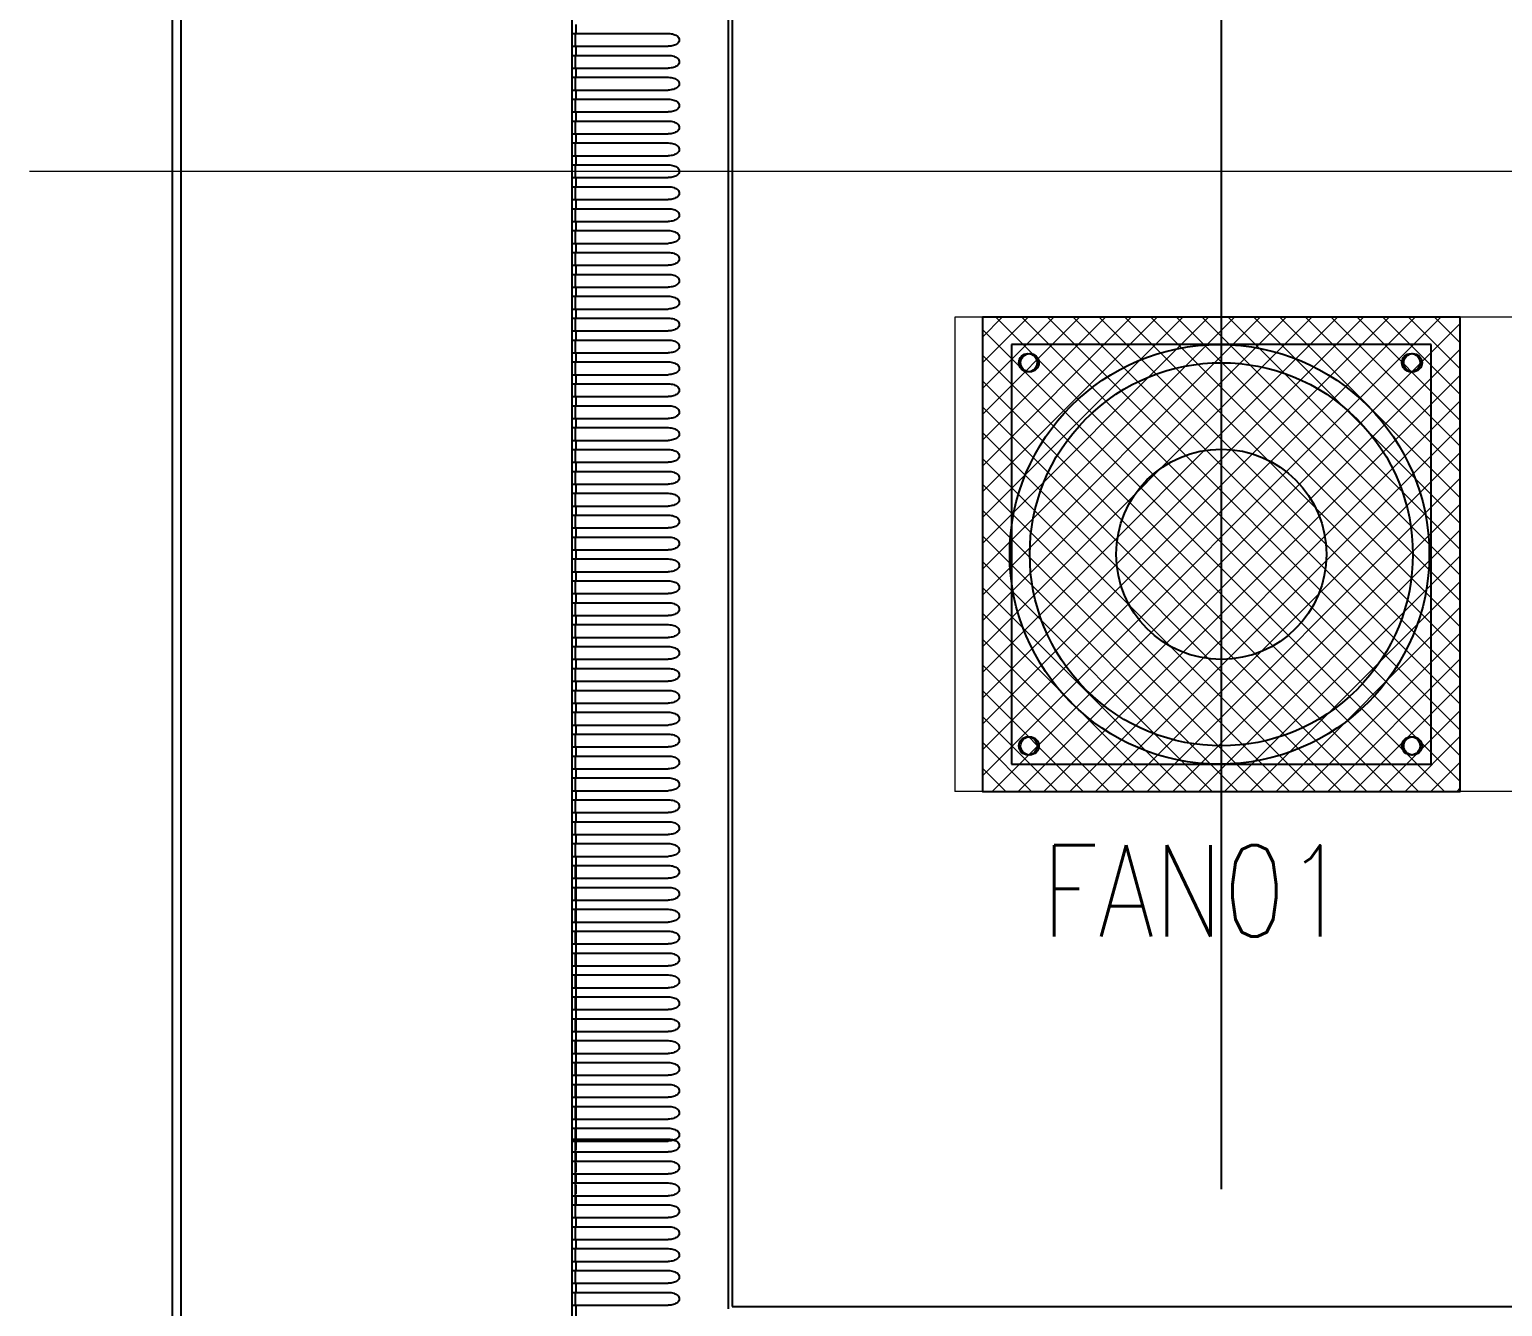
# Model space of a CAD drawing. Extents: x 81444 to 119867, y -54538 to -28747.
# Drawn here: x 84190 to 84593.8, y -44058.3 to -43708.3 of the extents above; entities that cross this region are included whole.
import ezdxf
from ezdxf.lldxf.tags import DXFTag

# ---------------------------------------------------------------- set-up
doc = ezdxf.new("R2010")
doc.units = 0
doc.header["$LTSCALE"] = 100
doc.header["$MEASUREMENT"] = 0
doc.layers.add('CABINET', color=7, linetype='Continuous')
doc.styles.add('ROMANS', font='romans', dxfattribs={"width": 0.8, "height": 2})
tags = doc.linetypes.add('CENTER', pattern=[2, 1.25, -0.25, 0.25, -0.25]).pattern_tags.tags
tags[10:11] = [DXFTag(74, 4), DXFTag(75, 0), DXFTag(340, '0'), DXFTag(46, 1.0), DXFTag(50, 0.0), DXFTag(44, 0.0), DXFTag(45, 0.0)]
tags[8:9] = [DXFTag(74, 4), DXFTag(75, 0), DXFTag(340, '0'), DXFTag(46, 1.0), DXFTag(50, 0.0), DXFTag(44, 0.0), DXFTag(45, 0.0)]
tags[6:7] = [DXFTag(74, 4), DXFTag(75, 0), DXFTag(340, '0'), DXFTag(46, 1.0), DXFTag(50, 0.0), DXFTag(44, 0.0), DXFTag(45, 0.0)]
tags[4:5] = [DXFTag(74, 4), DXFTag(75, 0), DXFTag(340, '0'), DXFTag(46, 1.0), DXFTag(50, 0.0), DXFTag(44, 0.0), DXFTag(45, 0.0)]
tags = doc.linetypes.add('HIDDEN', pattern=[0.375, 0.25, -0.125]).pattern_tags.tags
tags[6:7] = [DXFTag(74, 4), DXFTag(75, 0), DXFTag(340, '0'), DXFTag(46, 1.0), DXFTag(50, 0.0), DXFTag(44, 0.0), DXFTag(45, 0.0)]
tags[4:5] = [DXFTag(74, 4), DXFTag(75, 0), DXFTag(340, '0'), DXFTag(46, 1.0), DXFTag(50, 0.0), DXFTag(44, 0.0), DXFTag(45, 0.0)]

# ---------------------------------------------------------------- blocks, each defined once
blk = doc.blocks.new('风机')
at = {"color": 3}
for p, q in [((0, 0), (0, -115)), ((115, 0), (0, 0)), ((115, -115), (115, 0)), ((0, -115), (115, -115))]:
    blk.add_line(p, q, dxfattribs=at)
for centre, major_axis, start_param, end_param in [((5, -5), (1.77, 1.77), 2.356194490187731, 8.639379797367317), ((110, -5), (1.77, 1.77), 2.356194490188677, 8.639379797368264), ((57.5, -57.5), (37.12, 37.12), 2.356194490192193, 8.63937979737178), ((5, -110), (-1.77, 1.77), 0.785398, 7.068583), ((110, -110), (-1.77, 1.77), 0.785398, 7.068583)]:
    blk.add_ellipse(centre, major_axis=major_axis, ratio=1, start_param=start_param, end_param=end_param, dxfattribs=at)

msp = doc.modelspace()

# ---------------------------------------------------------------- hatches: boundary and pattern name
at = {"linetype": 'HIDDEN', "lineweight": 20}
h = msp.add_hatch(dxfattribs=at)
h.set_pattern_fill('ANSI37', color=256, scale=40, angle=180, style=2)
h.set_pattern_definition([(225, (80372.239, -25095.679), (3.5355339, -3.5355339), []), (315, (80372.239, -25095.679), (3.5355339, 3.5355339), [])])
h.paths.add_polyline_path([(84582.2, -43787.17), (84451.2, -43787.17), (84451.2, -43917.17), (84582.2, -43917.17)])

# ---------------------------------------------------------------- linework, layer by layer
at = {"color": 7, "linetype": 'Continuous'}
for p, q in [((84229.2, -44123.2), (84229.2, -43370.6)), ((84231.5, -43371.2), (84231.5, -44123.2)), ((84338.7, -43393.2), (84338.7, -44101.2)), ((84381.49, -43435.49), (84381.49, -44058.91)), ((84382.59, -43436.09), (84382.59, -44058.31)), ((84339.8, -43706.95), (84339.8, -43709.45)), ((84338.7, -43709.45), (84365.11, -43709.45)), ((84338.7, -43712.95), (84365.11, -43712.95)), ((84339.7, -43712.95), (84339.7, -43709.45)), ((84339.8, -43712.95), (84339.8, -43715.45)), ((84338.7, -43715.45), (84365.11, -43715.45)), ((84339.7, -43718.95), (84339.7, -43715.45)), ((84338.7, -43718.95), (84365.11, -43718.95)), ((84339.8, -43718.95), (84339.8, -43721.45)), ((84338.7, -43721.45), (84365.11, -43721.45)), ((84338.7, -43724.95), (84365.11, -43724.95)), ((84339.7, -43724.95), (84339.7, -43721.45)), ((84339.8, -43724.95), (84339.8, -43727.45)), ((84338.7, -43727.45), (84365.11, -43727.45)), ((84339.7, -43730.95), (84339.7, -43727.45)), ((84338.7, -43730.95), (84365.11, -43730.95)), ((84339.8, -43730.95), (84339.8, -43733.45)), ((84338.7, -43733.45), (84365.11, -43733.45)), ((84338.7, -43736.95), (84365.11, -43736.95)), ((84339.7, -43736.95), (84339.7, -43733.45)), ((84339.8, -43736.95), (84339.8, -43739.45)), ((84338.7, -43739.45), (84365.11, -43739.45)), ((84339.7, -43742.95), (84339.7, -43739.45)), ((84338.7, -43742.95), (84365.11, -43742.95)), ((84338.7, -43745.45), (84365.11, -43745.45)), ((84339.7, -43748.95), (84339.7, -43745.45)), ((84339.8, -43742.95), (84339.8, -43745.45)), ((84338.7, -43748.95), (84365.11, -43748.95)), ((84339.8, -43748.95), (84339.8, -43751.45)), ((84338.7, -43751.45), (84365.11, -43751.45)), ((84339.7, -43754.95), (84339.7, -43751.45)), ((84338.7, -43754.95), (84365.11, -43754.95)), ((84338.7, -43757.45), (84365.11, -43757.45)), ((84339.7, -43760.95), (84339.7, -43757.45)), ((84339.8, -43754.95), (84339.8, -43757.45)), ((84338.7, -43760.95), (84365.11, -43760.95)), ((84339.8, -43760.95), (84339.8, -43763.45)), ((84338.7, -43763.45), (84365.11, -43763.45)), ((84339.7, -43766.95), (84339.7, -43763.45)), ((84338.7, -43766.95), (84365.11, -43766.95)), ((84338.7, -43769.45), (84365.11, -43769.45)), ((84339.7, -43772.95), (84339.7, -43769.45)), ((84339.8, -43766.95), (84339.8, -43769.45)), ((84338.7, -43772.95), (84365.11, -43772.95)), ((84339.8, -43772.95), (84339.8, -43775.45)), ((84338.7, -43775.45), (84365.11, -43775.45)), ((84339.7, -43778.95), (84339.7, -43775.45)), ((84338.7, -43778.95), (84365.11, -43778.95)), ((84338.7, -43781.45), (84365.11, -43781.45)), ((84339.7, -43784.95), (84339.7, -43781.45)), ((84339.8, -43778.95), (84339.8, -43781.45)), ((84338.7, -43784.95), (84365.11, -43784.95)), ((84339.8, -43784.95), (84339.8, -43787.45)), ((84338.7, -43787.45), (84365.11, -43787.45)), ((84339.7, -43790.95), (84339.7, -43787.45)), ((84338.7, -43790.95), (84365.11, -43790.95)), ((84338.7, -43793.45), (84365.11, -43793.45)), ((84338.7, -43793.45), (84365.11, -43793.45)), ((84339.7, -43796.95), (84339.7, -43793.45)), ((84339.7, -43796.95), (84339.7, -43793.45)), ((84339.8, -43790.95), (84339.8, -43793.45)), ((84339.8, -43790.95), (84339.8, -43793.45)), ((84338.7, -43796.95), (84365.11, -43796.95)), ((84338.7, -43796.95), (84365.11, -43796.95)), ((84339.8, -43796.95), (84339.8, -43799.45)), ((84339.8, -43796.95), (84339.8, -43799.45)), ((84338.7, -43799.45), (84365.11, -43799.45)), ((84338.7, -43799.45), (84365.11, -43799.45)), ((84339.7, -43802.95), (84339.7, -43799.45)), ((84339.7, -43802.95), (84339.7, -43799.45)), ((84338.7, -43802.95), (84365.11, -43802.95)), ((84338.7, -43802.95), (84365.11, -43802.95)), ((84338.7, -43805.45), (84365.11, -43805.45)), ((84339.7, -43808.95), (84339.7, -43805.45)), ((84339.8, -43802.95), (84339.8, -43805.45)), ((84339.8, -43802.95), (84339.8, -43805.45)), ((84338.7, -43808.95), (84365.11, -43808.95)), ((84339.8, -43808.95), (84339.8, -43811.45)), ((84338.7, -43811.45), (84365.11, -43811.45)), ((84339.7, -43814.95), (84339.7, -43811.45)), ((84338.7, -43814.95), (84365.11, -43814.95)), ((84338.7, -43817.45), (84365.11, -43817.45)), ((84339.7, -43820.95), (84339.7, -43817.45)), ((84339.8, -43814.95), (84339.8, -43817.45)), ((84338.7, -43820.95), (84365.11, -43820.95)), ((84339.8, -43820.95), (84339.8, -43823.45)), ((84338.7, -43823.45), (84365.11, -43823.45)), ((84339.7, -43826.95), (84339.7, -43823.45)), ((84338.7, -43826.95), (84365.11, -43826.95)), ((84338.7, -43829.45), (84365.11, -43829.45)), ((84339.7, -43832.95), (84339.7, -43829.45)), ((84339.8, -43826.95), (84339.8, -43829.45)), ((84338.7, -43832.95), (84365.11, -43832.95)), ((84339.8, -43832.95), (84339.8, -43835.45)), ((84338.7, -43835.45), (84365.11, -43835.45)), ((84339.7, -43838.95), (84339.7, -43835.45)), ((84338.7, -43838.95), (84365.11, -43838.95)), ((84338.7, -43841.45), (84365.11, -43841.45)), ((84339.7, -43844.95), (84339.7, -43841.45)), ((84339.8, -43838.95), (84339.8, -43841.45)), ((84338.7, -43844.95), (84365.11, -43844.95)), ((84339.8, -43844.95), (84339.8, -43847.45)), ((84338.7, -43847.45), (84365.11, -43847.45)), ((84339.7, -43850.95), (84339.7, -43847.45)), ((84338.7, -43850.95), (84365.11, -43850.95)), ((84338.7, -43853.45), (84365.11, -43853.45)), ((84339.7, -43856.95), (84339.7, -43853.45)), ((84339.8, -43850.95), (84339.8, -43853.45)), ((84338.7, -43856.95), (84365.11, -43856.95)), ((84339.8, -43856.95), (84339.8, -43859.45)), ((84338.7, -43859.45), (84365.11, -43859.45)), ((84339.7, -43862.95), (84339.7, -43859.45)), ((84338.7, -43862.95), (84365.11, -43862.95)), ((84338.7, -43865.45), (84365.11, -43865.45)), ((84339.7, -43868.95), (84339.7, -43865.45)), ((84339.8, -43862.95), (84339.8, -43865.45)), ((84338.7, -43868.95), (84365.11, -43868.95)), ((84339.8, -43868.95), (84339.8, -43871.45)), ((84338.7, -43871.45), (84365.11, -43871.45)), ((84339.7, -43874.95), (84339.7, -43871.45)), ((84338.7, -43874.95), (84365.11, -43874.95)), ((84338.7, -43877.45), (84365.11, -43877.45)), ((84339.7, -43880.95), (84339.7, -43877.45)), ((84339.8, -43874.95), (84339.8, -43877.45)), ((84338.7, -43880.95), (84365.11, -43880.95)), ((84339.8, -43880.95), (84339.8, -43883.45)), ((84338.7, -43883.45), (84365.11, -43883.45)), ((84339.7, -43886.95), (84339.7, -43883.45)), ((84338.7, -43886.95), (84365.11, -43886.95)), ((84338.7, -43889.45), (84365.11, -43889.45)), ((84339.7, -43892.95), (84339.7, -43889.45)), ((84339.8, -43886.95), (84339.8, -43889.45)), ((84338.7, -43892.95), (84365.11, -43892.95)), ((84339.8, -43892.95), (84339.8, -43895.45)), ((84338.7, -43895.45), (84365.11, -43895.45)), ((84338.7, -43898.95), (84365.11, -43898.95)), ((84339.7, -43898.95), (84339.7, -43895.45)), ((84339.8, -43898.95), (84339.8, -43901.45)), ((84338.7, -43901.45), (84365.11, -43901.45)), ((84339.7, -43904.95), (84339.7, -43901.45)), ((84338.7, -43904.95), (84365.11, -43904.95)), ((84339.8, -43904.95), (84339.8, -43907.45)), ((84338.7, -43907.45), (84365.11, -43907.45)), ((84338.7, -43910.95), (84365.11, -43910.95)), ((84339.7, -43910.95), (84339.7, -43907.45)), ((84339.8, -43910.95), (84339.8, -43913.45)), ((84338.7, -43913.45), (84365.11, -43913.45)), ((84339.7, -43916.95), (84339.7, -43913.45)), ((84338.7, -43916.95), (84365.11, -43916.95)), ((84339.8, -43916.95), (84339.8, -43919.45)), ((84338.7, -43919.45), (84365.11, -43919.45)), ((84338.7, -43922.95), (84365.11, -43922.95)), ((84339.7, -43922.95), (84339.7, -43919.45)), ((84339.8, -43922.95), (84339.8, -43925.45)), ((84338.7, -43925.45), (84365.11, -43925.45)), ((84339.7, -43928.95), (84339.7, -43925.45)), ((84338.7, -43928.95), (84365.11, -43928.95)), ((84339.8, -43928.95), (84339.8, -43931.45)), ((84338.7, -43931.45), (84365.11, -43931.45)), ((84338.7, -43934.95), (84365.11, -43934.95)), ((84339.7, -43934.95), (84339.7, -43931.45)), ((84339.8, -43934.95), (84339.8, -44012.45)), ((84338.7, -43937.45), (84365.11, -43937.45)), ((84339.7, -43940.95), (84339.7, -43937.45)), ((84338.7, -43940.95), (84365.11, -43940.95)), ((84339.8, -43940.95), (84339.8, -43943.45)), ((84338.7, -43943.45), (84365.11, -43943.45)), ((84338.7, -43946.95), (84365.11, -43946.95)), ((84339.7, -43946.95), (84339.7, -43943.45)), ((84339.8, -43946.95), (84339.8, -43949.45)), ((84338.7, -43949.45), (84365.11, -43949.45)), ((84339.7, -43952.95), (84339.7, -43949.45)), ((84338.7, -43952.95), (84365.11, -43952.95)), ((84338.7, -43955.45), (84365.11, -43955.45)), ((84339.7, -43958.95), (84339.7, -43955.45)), ((84339.8, -43952.95), (84339.8, -43955.45)), ((84338.7, -43958.95), (84365.11, -43958.95)), ((84339.8, -43958.95), (84339.8, -43961.45)), ((84338.7, -43961.45), (84365.11, -43961.45)), ((84339.7, -43964.95), (84339.7, -43961.45)), ((84338.7, -43964.95), (84365.11, -43964.95)), ((84338.7, -43967.45), (84365.11, -43967.45)), ((84339.7, -43970.95), (84339.7, -43967.45)), ((84339.8, -43964.95), (84339.8, -43967.45)), ((84338.7, -43970.95), (84365.11, -43970.95)), ((84339.8, -43970.95), (84339.8, -43973.45)), ((84338.7, -43973.45), (84365.11, -43973.45)), ((84339.7, -43976.95), (84339.7, -43973.45)), ((84338.7, -43976.95), (84365.11, -43976.95)), ((84338.7, -43979.45), (84365.11, -43979.45)), ((84339.7, -43982.95), (84339.7, -43979.45)), ((84339.8, -43976.95), (84339.8, -43979.45)), ((84338.7, -43982.95), (84365.11, -43982.95)), ((84338.7, -43985.45), (84365.11, -43985.45)), ((84339.7, -43988.95), (84339.7, -43985.45)), ((84338.7, -43988.95), (84365.11, -43988.95)), ((84338.7, -43991.45), (84365.11, -43991.45)), ((84339.7, -43994.95), (84339.7, -43991.45)), ((84339.8, -43988.95), (84339.8, -43991.45)), ((84338.7, -43994.95), (84365.11, -43994.95)), ((84339.8, -43994.95), (84339.8, -43997.45)), ((84338.7, -43997.45), (84365.11, -43997.45)), ((84339.7, -44000.95), (84339.7, -43997.45)), ((84338.7, -44000.95), (84365.11, -44000.95)), ((84338.7, -44003.45), (84365.11, -44003.45)), ((84339.7, -44006.95), (84339.7, -44003.45)), ((84339.8, -44000.95), (84339.8, -44003.45)), ((84338.7, -44006.95), (84365.11, -44006.95)), ((84339.8, -44006.95), (84339.8, -44009.45)), ((84338.7, -44009.45), (84365.11, -44009.45)), ((84339.7, -44012.95), (84339.7, -44009.45)), ((84338.7, -44012.45), (84365.11, -44012.45)), ((84338.7, -44012.95), (84365.11, -44012.95)), ((84338.7, -44015.95), (84365.11, -44015.95)), ((84339.7, -44015.95), (84339.7, -44012.45)), ((84339.7, -44018.95), (84339.7, -44015.45)), ((84339.8, -44012.95), (84339.8, -44015.45)), ((84339.8, -44015.95), (84339.8, -44018.45)), ((84338.7, -44018.45), (84365.11, -44018.45)), ((84339.7, -44021.95), (84339.7, -44018.45)), ((84339.8, -44018.95), (84339.8, -44021.45)), ((84338.7, -44021.95), (84365.11, -44021.95)), ((84339.7, -44024.95), (84339.7, -44021.45)), ((84339.8, -44021.95), (84339.8, -44024.45)), ((84338.7, -44024.45), (84365.11, -44024.45)), ((84338.7, -44027.95), (84365.11, -44027.95)), ((84339.7, -44027.95), (84339.7, -44024.45)), ((84339.7, -44030.95), (84339.7, -44027.45)), ((84339.8, -44024.95), (84339.8, -44027.45)), ((84339.8, -44027.95), (84339.8, -44030.45)), ((84338.7, -44030.45), (84365.11, -44030.45)), ((84339.7, -44033.95), (84339.7, -44030.45)), ((84338.7, -44033.95), (84365.11, -44033.95)), ((84339.8, -44033.95), (84339.8, -44036.45)), ((84338.7, -44036.45), (84365.11, -44036.45)), ((84338.7, -44039.95), (84365.11, -44039.95)), ((84339.7, -44039.95), (84339.7, -44036.45)), ((84339.8, -44039.95), (84339.8, -44042.45)), ((84338.7, -44042.45), (84365.11, -44042.45)), ((84339.7, -44045.95), (84339.7, -44042.45)), ((84338.7, -44045.95), (84365.11, -44045.95)), ((84339.8, -44045.95), (84339.8, -44048.45)), ((84338.7, -44048.45), (84365.11, -44048.45)), ((84338.7, -44051.95), (84365.11, -44051.95)), ((84339.7, -44051.95), (84339.7, -44048.45)), ((84339.8, -44051.95), (84339.8, -44054.45)), ((84338.7, -44054.45), (84365.11, -44054.45)), ((84339.7, -44057.95), (84339.7, -44054.45)), ((84338.7, -44057.95), (84365.11, -44057.95)), ((84339.8, -44057.95), (84339.8, -44100.6)), ((84382.59, -44058.31), (84874.81, -44058.31))]:
    msp.add_line(p, q, dxfattribs=at)
at = {"color": 1, "linetype": 'CENTER', "lineweight": 20}
msp.add_line((84190.03, -43747.2), (85061.67, -43747.2), dxfattribs=at)
at = {"color": 5, "linetype": 'HIDDEN', "lineweight": 15, "ltscale": 30}
for p, q in [((84443.7, -43787.17), (84443.7, -43917.17)), ((84813.7, -43787.17), (84443.7, -43787.17)), ((84813.7, -43917.17), (84443.7, -43917.17))]:
    msp.add_line(p, q, dxfattribs=at)
at = {"linetype": 'HIDDEN'}
msp.add_lwpolyline([(84582.2, -43787.17), (84451.2, -43787.17), (84451.2, -43917.17), (84582.2, -43917.17)], close=True, dxfattribs=at)
at = {"color": 7, "linetype": 'HIDDEN'}
for centre, radius in [((84516.2, -43852.17), 57.5), ((84463.7, -43799.67), 2.5), ((84568.7, -43799.67), 2.5), ((84463.7, -43904.67), 2.5), ((84568.7, -43904.67), 2.5)]:
    msp.add_circle(centre, radius, dxfattribs=at)
at = {"color": 7, "linetype": 'Continuous', "start_tangent": (0.999961, -0.008789), "end_tangent": (-0.999962, -0.008666)}
for points in [[(84365.11, -43709.45), (84365.9, -43709.51), (84366.6, -43709.68), (84367.2, -43709.94), (84367.7, -43710.29), (84368.04, -43710.75), (84368.14, -43711.28), (84367.98, -43711.77), (84367.62, -43712.18), (84367.13, -43712.51), (84366.54, -43712.75), (84365.87, -43712.9), (84365.11, -43712.95)], [(84365.11, -43715.45), (84365.9, -43715.51), (84366.6, -43715.68), (84367.2, -43715.94), (84367.7, -43716.29), (84368.04, -43716.75), (84368.14, -43717.28), (84367.98, -43717.77), (84367.62, -43718.18), (84367.13, -43718.51), (84366.54, -43718.75), (84365.87, -43718.9), (84365.11, -43718.95)], [(84365.11, -43721.45), (84365.9, -43721.51), (84366.6, -43721.68), (84367.2, -43721.94), (84367.7, -43722.29), (84368.04, -43722.75), (84368.14, -43723.28), (84367.98, -43723.77), (84367.62, -43724.18), (84367.13, -43724.51), (84366.54, -43724.75), (84365.87, -43724.9), (84365.11, -43724.95)], [(84365.11, -43727.45), (84365.9, -43727.51), (84366.6, -43727.68), (84367.2, -43727.94), (84367.7, -43728.29), (84368.04, -43728.75), (84368.14, -43729.28), (84367.98, -43729.77), (84367.62, -43730.18), (84367.13, -43730.51), (84366.54, -43730.75), (84365.87, -43730.9), (84365.11, -43730.95)], [(84365.11, -43733.45), (84365.9, -43733.51), (84366.6, -43733.68), (84367.2, -43733.94), (84367.7, -43734.29), (84368.04, -43734.75), (84368.14, -43735.28), (84367.98, -43735.77), (84367.62, -43736.18), (84367.13, -43736.51), (84366.54, -43736.75), (84365.87, -43736.9), (84365.11, -43736.95)], [(84365.11, -43739.45), (84365.9, -43739.51), (84366.6, -43739.68), (84367.2, -43739.94), (84367.7, -43740.29), (84368.04, -43740.75), (84368.14, -43741.28), (84367.98, -43741.77), (84367.62, -43742.18), (84367.13, -43742.51), (84366.54, -43742.75), (84365.87, -43742.9), (84365.11, -43742.95)], [(84365.11, -43745.45), (84365.9, -43745.51), (84366.6, -43745.68), (84367.2, -43745.94), (84367.7, -43746.29), (84368.04, -43746.75), (84368.14, -43747.28), (84367.98, -43747.77), (84367.62, -43748.18), (84367.13, -43748.51), (84366.54, -43748.75), (84365.87, -43748.9), (84365.11, -43748.95)], [(84365.11, -43751.45), (84365.9, -43751.51), (84366.6, -43751.68), (84367.2, -43751.94), (84367.7, -43752.29), (84368.04, -43752.75), (84368.14, -43753.28), (84367.98, -43753.77), (84367.62, -43754.18), (84367.13, -43754.51), (84366.54, -43754.75), (84365.87, -43754.9), (84365.11, -43754.95)], [(84365.11, -43757.45), (84365.9, -43757.51), (84366.6, -43757.68), (84367.2, -43757.94), (84367.7, -43758.29), (84368.04, -43758.75), (84368.14, -43759.28), (84367.98, -43759.77), (84367.62, -43760.18), (84367.13, -43760.51), (84366.54, -43760.75), (84365.87, -43760.9), (84365.11, -43760.95)], [(84365.11, -43763.45), (84365.9, -43763.51), (84366.6, -43763.68), (84367.2, -43763.94), (84367.7, -43764.29), (84368.04, -43764.75), (84368.14, -43765.28), (84367.98, -43765.77), (84367.62, -43766.18), (84367.13, -43766.51), (84366.54, -43766.75), (84365.87, -43766.9), (84365.11, -43766.95)], [(84365.11, -43769.45), (84365.9, -43769.51), (84366.6, -43769.68), (84367.2, -43769.94), (84367.7, -43770.29), (84368.04, -43770.75), (84368.14, -43771.28), (84367.98, -43771.77), (84367.62, -43772.18), (84367.13, -43772.51), (84366.54, -43772.75), (84365.87, -43772.9), (84365.11, -43772.95)], [(84365.11, -43775.45), (84365.9, -43775.51), (84366.6, -43775.68), (84367.2, -43775.94), (84367.7, -43776.29), (84368.04, -43776.75), (84368.14, -43777.28), (84367.98, -43777.77), (84367.62, -43778.18), (84367.13, -43778.51), (84366.54, -43778.75), (84365.87, -43778.9), (84365.11, -43778.95)], [(84365.11, -43781.45), (84365.9, -43781.51), (84366.6, -43781.68), (84367.2, -43781.94), (84367.7, -43782.29), (84368.04, -43782.75), (84368.14, -43783.28), (84367.98, -43783.77), (84367.62, -43784.18), (84367.13, -43784.51), (84366.54, -43784.75), (84365.87, -43784.9), (84365.11, -43784.95)], [(84365.11, -43787.45), (84365.9, -43787.51), (84366.6, -43787.68), (84367.2, -43787.94), (84367.7, -43788.29), (84368.04, -43788.75), (84368.14, -43789.28), (84367.98, -43789.77), (84367.62, -43790.18), (84367.13, -43790.51), (84366.54, -43790.75), (84365.87, -43790.9), (84365.11, -43790.95)], [(84365.11, -43793.45), (84365.9, -43793.51), (84366.6, -43793.68), (84367.2, -43793.94), (84367.7, -43794.29), (84368.04, -43794.75), (84368.14, -43795.28), (84367.98, -43795.77), (84367.62, -43796.18), (84367.13, -43796.51), (84366.54, -43796.75), (84365.87, -43796.9), (84365.11, -43796.95)], [(84365.11, -43793.45), (84365.9, -43793.51), (84366.6, -43793.68), (84367.2, -43793.94), (84367.7, -43794.29), (84368.04, -43794.75), (84368.14, -43795.28), (84367.98, -43795.77), (84367.62, -43796.18), (84367.13, -43796.51), (84366.54, -43796.75), (84365.87, -43796.9), (84365.11, -43796.95)], [(84365.11, -43799.45), (84365.9, -43799.51), (84366.6, -43799.68), (84367.2, -43799.94), (84367.7, -43800.29), (84368.04, -43800.75), (84368.14, -43801.28), (84367.98, -43801.77), (84367.62, -43802.18), (84367.13, -43802.51), (84366.54, -43802.75), (84365.87, -43802.9), (84365.11, -43802.95)], [(84365.11, -43799.45), (84365.9, -43799.51), (84366.6, -43799.68), (84367.2, -43799.94), (84367.7, -43800.29), (84368.04, -43800.75), (84368.14, -43801.28), (84367.98, -43801.77), (84367.62, -43802.18), (84367.13, -43802.51), (84366.54, -43802.75), (84365.87, -43802.9), (84365.11, -43802.95)], [(84365.11, -43805.45), (84365.9, -43805.51), (84366.6, -43805.68), (84367.2, -43805.94), (84367.7, -43806.29), (84368.04, -43806.75), (84368.14, -43807.28), (84367.98, -43807.77), (84367.62, -43808.18), (84367.13, -43808.51), (84366.54, -43808.75), (84365.87, -43808.9), (84365.11, -43808.95)], [(84365.11, -43811.45), (84365.9, -43811.51), (84366.6, -43811.68), (84367.2, -43811.94), (84367.7, -43812.29), (84368.04, -43812.75), (84368.14, -43813.28), (84367.98, -43813.77), (84367.62, -43814.18), (84367.13, -43814.51), (84366.54, -43814.75), (84365.87, -43814.9), (84365.11, -43814.95)], [(84365.11, -43817.45), (84365.9, -43817.51), (84366.6, -43817.68), (84367.2, -43817.94), (84367.7, -43818.29), (84368.04, -43818.75), (84368.14, -43819.28), (84367.98, -43819.77), (84367.62, -43820.18), (84367.13, -43820.51), (84366.54, -43820.75), (84365.87, -43820.9), (84365.11, -43820.95)], [(84365.11, -43823.45), (84365.9, -43823.51), (84366.6, -43823.68), (84367.2, -43823.94), (84367.7, -43824.29), (84368.04, -43824.75), (84368.14, -43825.28), (84367.98, -43825.77), (84367.62, -43826.18), (84367.13, -43826.51), (84366.54, -43826.75), (84365.87, -43826.9), (84365.11, -43826.95)], [(84365.11, -43829.45), (84365.9, -43829.51), (84366.6, -43829.68), (84367.2, -43829.94), (84367.7, -43830.29), (84368.04, -43830.75), (84368.14, -43831.28), (84367.98, -43831.77), (84367.62, -43832.18), (84367.13, -43832.51), (84366.54, -43832.75), (84365.87, -43832.9), (84365.11, -43832.95)], [(84365.11, -43835.45), (84365.9, -43835.51), (84366.6, -43835.68), (84367.2, -43835.94), (84367.7, -43836.29), (84368.04, -43836.75), (84368.14, -43837.28), (84367.98, -43837.77), (84367.62, -43838.18), (84367.13, -43838.51), (84366.54, -43838.75), (84365.87, -43838.9), (84365.11, -43838.95)], [(84365.11, -43841.45), (84365.9, -43841.51), (84366.6, -43841.68), (84367.2, -43841.94), (84367.7, -43842.29), (84368.04, -43842.75), (84368.14, -43843.28), (84367.98, -43843.77), (84367.62, -43844.18), (84367.13, -43844.51), (84366.54, -43844.75), (84365.87, -43844.9), (84365.11, -43844.95)], [(84365.11, -43847.45), (84365.9, -43847.51), (84366.6, -43847.68), (84367.2, -43847.94), (84367.7, -43848.29), (84368.04, -43848.75), (84368.14, -43849.28), (84367.98, -43849.77), (84367.62, -43850.18), (84367.13, -43850.51), (84366.54, -43850.75), (84365.87, -43850.9), (84365.11, -43850.95)], [(84365.11, -43853.45), (84365.9, -43853.51), (84366.6, -43853.68), (84367.2, -43853.94), (84367.7, -43854.29), (84368.04, -43854.75), (84368.14, -43855.28), (84367.98, -43855.77), (84367.62, -43856.18), (84367.13, -43856.51), (84366.54, -43856.75), (84365.87, -43856.9), (84365.11, -43856.95)], [(84365.11, -43859.45), (84365.9, -43859.51), (84366.6, -43859.68), (84367.2, -43859.94), (84367.7, -43860.29), (84368.04, -43860.75), (84368.14, -43861.28), (84367.98, -43861.77), (84367.62, -43862.18), (84367.13, -43862.51), (84366.54, -43862.75), (84365.87, -43862.9), (84365.11, -43862.95)], [(84365.11, -43865.45), (84365.9, -43865.51), (84366.6, -43865.68), (84367.2, -43865.94), (84367.7, -43866.29), (84368.04, -43866.75), (84368.14, -43867.28), (84367.98, -43867.77), (84367.62, -43868.18), (84367.13, -43868.51), (84366.54, -43868.75), (84365.87, -43868.9), (84365.11, -43868.95)], [(84365.11, -43871.45), (84365.9, -43871.51), (84366.6, -43871.68), (84367.2, -43871.94), (84367.7, -43872.29), (84368.04, -43872.75), (84368.14, -43873.28), (84367.98, -43873.77), (84367.62, -43874.18), (84367.13, -43874.51), (84366.54, -43874.75), (84365.87, -43874.9), (84365.11, -43874.95)], [(84365.11, -43877.45), (84365.9, -43877.51), (84366.6, -43877.68), (84367.2, -43877.94), (84367.7, -43878.29), (84368.04, -43878.75), (84368.14, -43879.28), (84367.98, -43879.77), (84367.62, -43880.18), (84367.13, -43880.51), (84366.54, -43880.75), (84365.87, -43880.9), (84365.11, -43880.95)], [(84365.11, -43883.45), (84365.9, -43883.51), (84366.6, -43883.68), (84367.2, -43883.94), (84367.7, -43884.29), (84368.04, -43884.75), (84368.14, -43885.28), (84367.98, -43885.77), (84367.62, -43886.18), (84367.13, -43886.51), (84366.54, -43886.75), (84365.87, -43886.9), (84365.11, -43886.95)], [(84365.11, -43889.45), (84365.9, -43889.51), (84366.6, -43889.68), (84367.2, -43889.94), (84367.7, -43890.29), (84368.04, -43890.75), (84368.14, -43891.28), (84367.98, -43891.77), (84367.62, -43892.18), (84367.13, -43892.51), (84366.54, -43892.75), (84365.87, -43892.9), (84365.11, -43892.95)], [(84365.11, -43895.45), (84365.9, -43895.51), (84366.6, -43895.68), (84367.2, -43895.94), (84367.7, -43896.29), (84368.04, -43896.75), (84368.14, -43897.28), (84367.98, -43897.77), (84367.62, -43898.18), (84367.13, -43898.51), (84366.54, -43898.75), (84365.87, -43898.9), (84365.11, -43898.95)], [(84365.11, -43901.45), (84365.9, -43901.51), (84366.6, -43901.68), (84367.2, -43901.94), (84367.7, -43902.29), (84368.04, -43902.75), (84368.14, -43903.28), (84367.98, -43903.77), (84367.62, -43904.18), (84367.13, -43904.51), (84366.54, -43904.75), (84365.87, -43904.9), (84365.11, -43904.95)], [(84365.11, -43907.45), (84365.9, -43907.51), (84366.6, -43907.68), (84367.2, -43907.94), (84367.7, -43908.29), (84368.04, -43908.75), (84368.14, -43909.28), (84367.98, -43909.77), (84367.62, -43910.18), (84367.13, -43910.51), (84366.54, -43910.75), (84365.87, -43910.9), (84365.11, -43910.95)], [(84365.11, -43913.45), (84365.9, -43913.51), (84366.6, -43913.68), (84367.2, -43913.94), (84367.7, -43914.29), (84368.04, -43914.75), (84368.14, -43915.28), (84367.98, -43915.77), (84367.62, -43916.18), (84367.13, -43916.51), (84366.54, -43916.75), (84365.87, -43916.9), (84365.11, -43916.95)], [(84365.11, -43919.45), (84365.9, -43919.51), (84366.6, -43919.68), (84367.2, -43919.94), (84367.7, -43920.29), (84368.04, -43920.75), (84368.14, -43921.28), (84367.98, -43921.77), (84367.62, -43922.18), (84367.13, -43922.51), (84366.54, -43922.75), (84365.87, -43922.9), (84365.11, -43922.95)], [(84365.11, -43925.45), (84365.9, -43925.51), (84366.6, -43925.68), (84367.2, -43925.94), (84367.7, -43926.29), (84368.04, -43926.75), (84368.14, -43927.28), (84367.98, -43927.77), (84367.62, -43928.18), (84367.13, -43928.51), (84366.54, -43928.75), (84365.87, -43928.9), (84365.11, -43928.95)], [(84365.11, -43931.45), (84365.9, -43931.51), (84366.6, -43931.68), (84367.2, -43931.94), (84367.7, -43932.29), (84368.04, -43932.75), (84368.14, -43933.28), (84367.98, -43933.77), (84367.62, -43934.18), (84367.13, -43934.51), (84366.54, -43934.75), (84365.87, -43934.9), (84365.11, -43934.95)], [(84365.11, -43937.45), (84365.9, -43937.51), (84366.6, -43937.68), (84367.2, -43937.94), (84367.7, -43938.29), (84368.04, -43938.75), (84368.14, -43939.28), (84367.98, -43939.77), (84367.62, -43940.18), (84367.13, -43940.51), (84366.54, -43940.75), (84365.87, -43940.9), (84365.11, -43940.95)], [(84365.11, -43943.45), (84365.9, -43943.51), (84366.6, -43943.68), (84367.2, -43943.94), (84367.7, -43944.29), (84368.04, -43944.75), (84368.14, -43945.28), (84367.98, -43945.77), (84367.62, -43946.18), (84367.13, -43946.51), (84366.54, -43946.75), (84365.87, -43946.9), (84365.11, -43946.95)], [(84365.11, -43949.45), (84365.9, -43949.51), (84366.6, -43949.68), (84367.2, -43949.94), (84367.7, -43950.29), (84368.04, -43950.75), (84368.14, -43951.28), (84367.98, -43951.77), (84367.62, -43952.18), (84367.13, -43952.51), (84366.54, -43952.75), (84365.87, -43952.9), (84365.11, -43952.95)], [(84365.11, -43955.45), (84365.9, -43955.51), (84366.6, -43955.68), (84367.2, -43955.94), (84367.7, -43956.29), (84368.04, -43956.75), (84368.14, -43957.28), (84367.98, -43957.77), (84367.62, -43958.18), (84367.13, -43958.51), (84366.54, -43958.75), (84365.87, -43958.9), (84365.11, -43958.95)], [(84365.11, -43961.45), (84365.9, -43961.51), (84366.6, -43961.68), (84367.2, -43961.94), (84367.7, -43962.29), (84368.04, -43962.75), (84368.14, -43963.28), (84367.98, -43963.77), (84367.62, -43964.18), (84367.13, -43964.51), (84366.54, -43964.75), (84365.87, -43964.9), (84365.11, -43964.95)], [(84365.11, -43967.45), (84365.9, -43967.51), (84366.6, -43967.68), (84367.2, -43967.94), (84367.7, -43968.29), (84368.04, -43968.75), (84368.14, -43969.28), (84367.98, -43969.77), (84367.62, -43970.18), (84367.13, -43970.51), (84366.54, -43970.75), (84365.87, -43970.9), (84365.11, -43970.95)], [(84365.11, -43973.45), (84365.9, -43973.51), (84366.6, -43973.68), (84367.2, -43973.94), (84367.7, -43974.29), (84368.04, -43974.75), (84368.14, -43975.28), (84367.98, -43975.77), (84367.62, -43976.18), (84367.13, -43976.51), (84366.54, -43976.75), (84365.87, -43976.9), (84365.11, -43976.95)], [(84365.11, -43979.45), (84365.9, -43979.51), (84366.6, -43979.68), (84367.2, -43979.94), (84367.7, -43980.29), (84368.04, -43980.75), (84368.14, -43981.28), (84367.98, -43981.77), (84367.62, -43982.18), (84367.13, -43982.51), (84366.54, -43982.75), (84365.87, -43982.9), (84365.11, -43982.95)], [(84365.11, -43985.45), (84365.9, -43985.51), (84366.6, -43985.68), (84367.2, -43985.94), (84367.7, -43986.29), (84368.04, -43986.75), (84368.14, -43987.28), (84367.98, -43987.77), (84367.62, -43988.18), (84367.13, -43988.51), (84366.54, -43988.75), (84365.87, -43988.9), (84365.11, -43988.95)], [(84365.11, -43991.45), (84365.9, -43991.51), (84366.6, -43991.68), (84367.2, -43991.94), (84367.7, -43992.29), (84368.04, -43992.75), (84368.14, -43993.28), (84367.98, -43993.77), (84367.62, -43994.18), (84367.13, -43994.51), (84366.54, -43994.75), (84365.87, -43994.9), (84365.11, -43994.95)], [(84365.11, -43997.45), (84365.9, -43997.51), (84366.6, -43997.68), (84367.2, -43997.94), (84367.7, -43998.29), (84368.04, -43998.75), (84368.14, -43999.28), (84367.98, -43999.77), (84367.62, -44000.18), (84367.13, -44000.51), (84366.54, -44000.75), (84365.87, -44000.9), (84365.11, -44000.95)], [(84365.11, -44003.45), (84365.9, -44003.51), (84366.6, -44003.68), (84367.2, -44003.94), (84367.7, -44004.29), (84368.04, -44004.75), (84368.14, -44005.28), (84367.98, -44005.77), (84367.62, -44006.18), (84367.13, -44006.51), (84366.54, -44006.75), (84365.87, -44006.9), (84365.11, -44006.95)], [(84365.11, -44009.45), (84365.9, -44009.51), (84366.6, -44009.68), (84367.2, -44009.94), (84367.7, -44010.29), (84368.04, -44010.75), (84368.14, -44011.28), (84367.98, -44011.77), (84367.62, -44012.18), (84367.13, -44012.51), (84366.54, -44012.75), (84365.87, -44012.9), (84365.11, -44012.95)], [(84365.11, -44012.45), (84365.9, -44012.51), (84366.6, -44012.68), (84367.2, -44012.94), (84367.7, -44013.29), (84368.04, -44013.75), (84368.14, -44014.28), (84367.98, -44014.77), (84367.62, -44015.18), (84367.13, -44015.51), (84366.54, -44015.75), (84365.87, -44015.9), (84365.11, -44015.95)], [(84365.11, -44018.45), (84365.9, -44018.51), (84366.6, -44018.68), (84367.2, -44018.94), (84367.7, -44019.29), (84368.04, -44019.75), (84368.14, -44020.28), (84367.98, -44020.77), (84367.62, -44021.18), (84367.13, -44021.51), (84366.54, -44021.75), (84365.87, -44021.9), (84365.11, -44021.95)], [(84365.11, -44024.45), (84365.9, -44024.51), (84366.6, -44024.68), (84367.2, -44024.94), (84367.7, -44025.29), (84368.04, -44025.75), (84368.14, -44026.28), (84367.98, -44026.77), (84367.62, -44027.18), (84367.13, -44027.51), (84366.54, -44027.75), (84365.87, -44027.9), (84365.11, -44027.95)], [(84365.11, -44030.45), (84365.9, -44030.51), (84366.6, -44030.68), (84367.2, -44030.94), (84367.7, -44031.29), (84368.04, -44031.75), (84368.14, -44032.28), (84367.98, -44032.77), (84367.62, -44033.18), (84367.13, -44033.51), (84366.54, -44033.75), (84365.87, -44033.9), (84365.11, -44033.95)], [(84365.11, -44036.45), (84365.9, -44036.51), (84366.6, -44036.68), (84367.2, -44036.94), (84367.7, -44037.29), (84368.04, -44037.75), (84368.14, -44038.28), (84367.98, -44038.77), (84367.62, -44039.18), (84367.13, -44039.51), (84366.54, -44039.75), (84365.87, -44039.9), (84365.11, -44039.95)], [(84365.11, -44042.45), (84365.9, -44042.51), (84366.6, -44042.68), (84367.2, -44042.94), (84367.7, -44043.29), (84368.04, -44043.75), (84368.14, -44044.28), (84367.98, -44044.77), (84367.62, -44045.18), (84367.13, -44045.51), (84366.54, -44045.75), (84365.87, -44045.9), (84365.11, -44045.95)], [(84365.11, -44048.45), (84365.9, -44048.51), (84366.6, -44048.68), (84367.2, -44048.94), (84367.7, -44049.29), (84368.04, -44049.75), (84368.14, -44050.28), (84367.98, -44050.77), (84367.62, -44051.18), (84367.13, -44051.51), (84366.54, -44051.75), (84365.87, -44051.9), (84365.11, -44051.95)], [(84365.11, -44054.45), (84365.9, -44054.51), (84366.6, -44054.68), (84367.2, -44054.94), (84367.7, -44055.29), (84368.04, -44055.75), (84368.14, -44056.28), (84367.98, -44056.77), (84367.62, -44057.18), (84367.13, -44057.51), (84366.54, -44057.75), (84365.87, -44057.9), (84365.11, -44057.95)]]:
    msp.add_spline(points, degree=3, dxfattribs=at)
at = {"layer": 'CABINET', "color": 1, "linetype": 'CENTER'}
msp.add_line((84516.7, -43478), (84516.7, -44026.14), dxfattribs=at)
at = {"layer": 'CABINET', "color": 3, "linetype": 'CENTER'}
msp.add_circle((84516.7, -43852.17), 28.81, dxfattribs=at)

# ---------------------------------------------------------------- block references
at = {"color": 3}
msp.add_blockref('风机', (84459.2, -43794.67), dxfattribs=at)

# ---------------------------------------------------------------- texts
at = {"color": 7, "style": 'ROMANS', "width": 0.8}
msp.add_text('FAN01', height=25, dxfattribs=at).set_placement((84467.48, -43956.91))

doc.saveas('drawing.dxf')
